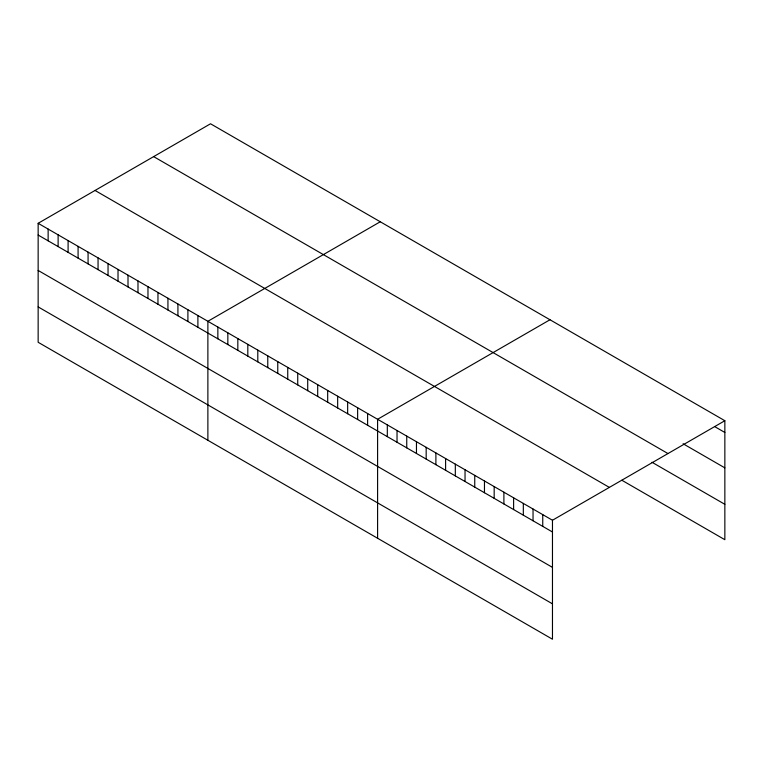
<?xml version="1.0" encoding="UTF-8"?>
<svg xmlns="http://www.w3.org/2000/svg" width="763" height="763" viewBox="0 0 763 763"><rect width="100%" height="100%" fill="white"/><g stroke="black" fill="none" stroke-linecap="round" stroke-linejoin="round"><path stroke-width="1.14" d="M38.15 223.301L552.469 520.242L552.469 639.222L38.15 342.282L38.15 223.301L210.531 123.778L724.85 420.718L724.85 539.699L621.874 480.251M380.26 221.766L207.879 321.29L207.879 440.28M549.98 319.754L377.599 419.278L377.599 538.268M552.469 520.242L724.85 420.718M715.131 426.86L724.85 432.468M683.076 443.742L724.85 467.862M153.649 156.615L667.968 453.556M651.984 462.254L724.85 504.314M95.032 190.454L609.351 487.395M38.15 235.052L552.469 531.992M38.15 270.445L552.469 567.376M38.15 306.898L552.469 603.838M542.751 514.624L542.751 526.384M533.041 509.016L533.041 520.776M523.323 503.408L523.323 515.168M513.613 497.8L513.613 509.56M503.895 492.192L503.895 503.952M494.176 486.584L494.176 498.344M484.467 480.976L484.467 492.736M474.748 475.368L474.748 487.128M465.039 469.76L465.039 481.52M455.32 464.152L455.32 475.902M445.602 458.544L445.602 470.294M435.892 452.926L435.892 464.686M426.174 447.318L426.174 459.078M416.464 441.71L416.464 453.47M406.746 436.102L406.746 447.862M397.027 430.494L397.027 442.254M387.318 424.886L387.318 436.646M367.613 413.517L367.613 425.268M357.637 407.747L357.637 419.507M347.651 401.987L347.651 413.746M337.666 396.226L337.666 407.976M327.68 390.456L327.68 402.215M317.694 384.695L317.694 396.455M307.718 378.925L307.718 390.685M297.732 373.164L297.732 384.924M287.746 367.404L287.746 379.154M277.761 361.633L277.761 373.393M267.775 355.873L267.775 367.632M257.799 350.112L257.799 361.862M247.813 344.342L247.813 356.102M237.827 338.581L237.827 350.341M227.841 332.821L227.841 344.571M217.856 327.05L217.856 338.81M197.894 315.52L197.894 327.279M187.908 309.759L187.908 321.519M177.922 303.998L177.922 315.748M167.936 298.228L167.936 309.988M157.96 292.467L157.96 304.227M147.974 286.707L147.974 298.457M137.989 280.937L137.989 292.696M128.003 275.176L128.003 286.936M118.017 269.415L118.017 281.166M108.041 263.645L108.041 275.405M98.055 257.884L98.055 269.644M88.069 252.114L88.069 263.874M78.084 246.354L78.084 258.113M68.098 240.593L68.098 252.343M58.122 234.823L58.122 246.583M48.136 229.062L48.136 240.822"/></g></svg>
